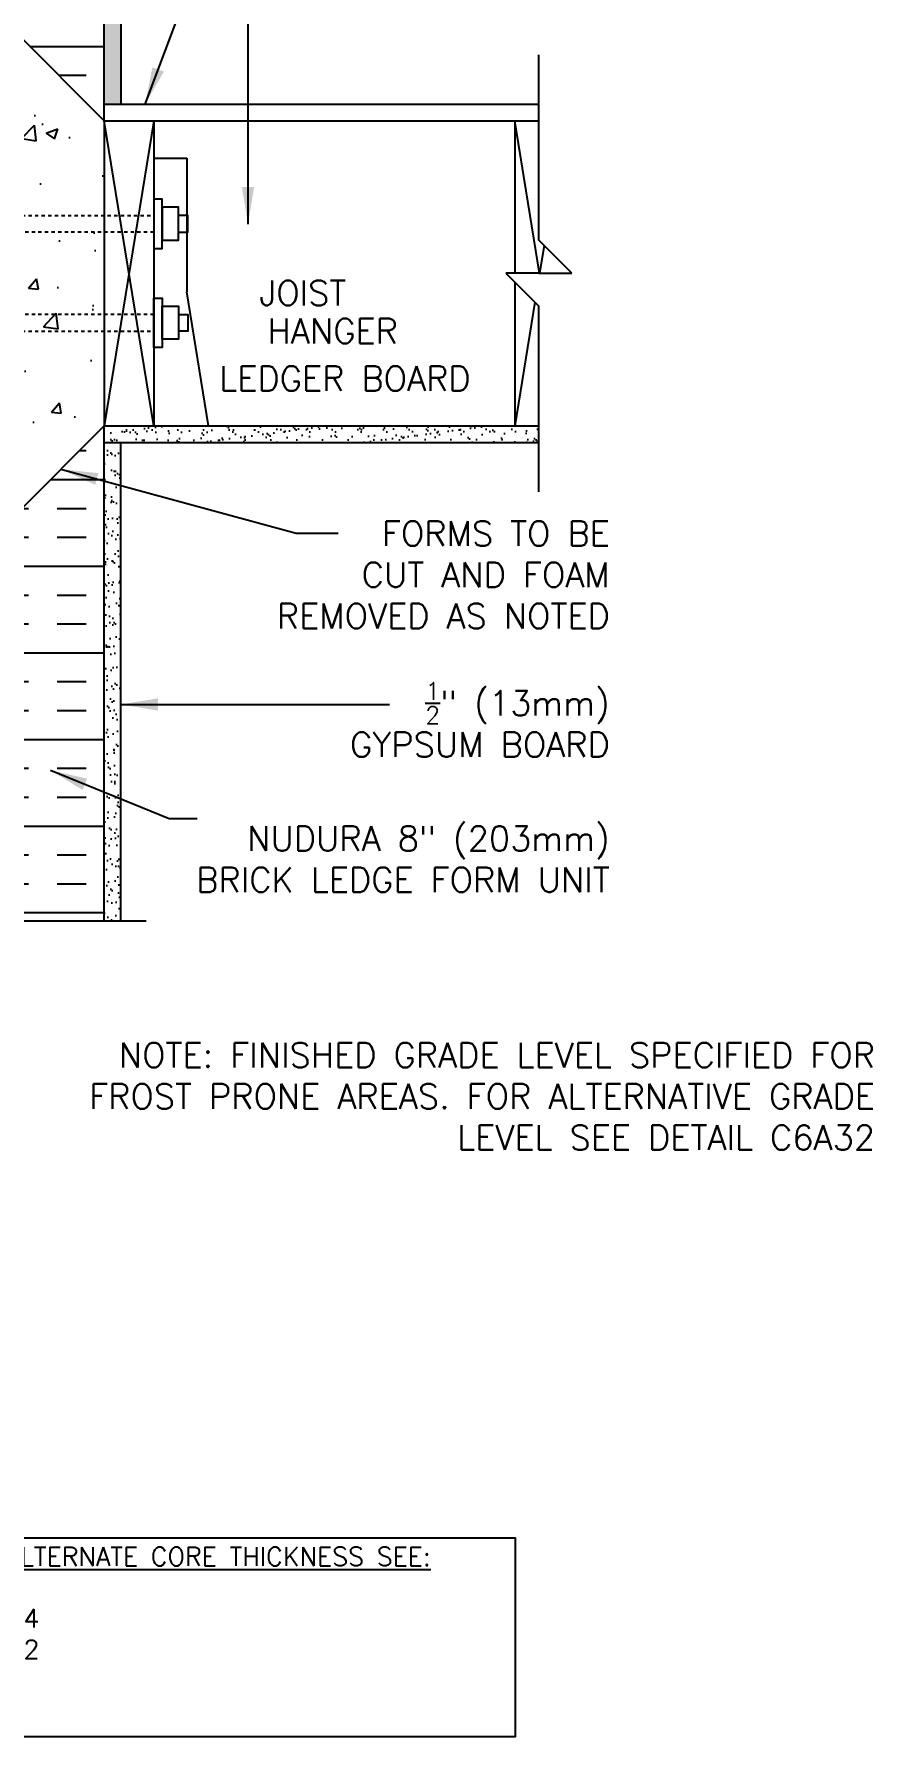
# Model space of a CAD drawing. Header units: inches. Extents: x 34 to 92.2, y -25.1 to 58.5.
# Drawn here: x 65.1 to 90.5, y -25.1 to 26.5 of the extents above; entities that cross this region are included whole.
import ezdxf
from ezdxf.enums import TextEntityAlignment as Align

# ---------------------------------------------------------------- set-up
doc = ezdxf.new("R2010")
doc.units = ezdxf.units.IN
doc.header["$LTSCALE"] = 0.5
doc.header["$MEASUREMENT"] = 0
doc.linetypes.add('HIDDEN2', pattern=[0.1875, 0.125, -0.0625])
for name, color, linetype in [('HATCH', 12, 'Continuous'), ('LINE15', 9, 'Continuous'), ('LINE18', 9, 'Continuous'), ('line25', 2, 'Continuous'), ('LINE50', 5, 'Continuous'), ('LINE9', 9, 'Continuous'), ('TEXT', 4, 'Continuous')]:
    doc.layers.add(name, color=color, linetype=linetype)
doc.styles.add('DIM', font='romans.shx', dxfattribs={"width": 0.7})
doc.styles.add('ROMANS', font='romans.shx', dxfattribs={"height": 1.125})
doc.styles.get("Standard").update_dxf_attribs({"font": 'romans.shx', "height": 1.125})
doc.dimstyles.new('ext_12', dxfattribs={"dimscale": 12, "dimtxt": 0.09375, "dimasz": 0.09375, "dimexe": 0.09375, "dimexo": 0.0625, "dimgap": 0.0625, "dimtad": 1, "dimdec": 1, "dimzin": 3, "dimdsep": 46, "dimlunit": 4, "dimtxsty": 'DIM', "dimcen": 0.09, "dimdle": 0.09375, "dimclrt": 4, "dimadec": 0, "dimazin": 0, "dimtfac": 1, "dimtdec": 1, "dimtmove": 2, "dimatfit": 3, "dimfxl": 1, "dimfrac": 2, "dimtolj": 1, "dimtzin": 0, "dimarcsym": 0})
pattern_1 = [(0, (44.7951, -13.2255), (0, 2.625), []), (0, (44.7951, -12.3505), (0, 2.625), [0.875, -0.875]), (0, (44.7951, -11.4755), (0, 2.625), [0.875, -0.875])]
pattern_2 = [(37.5, (2, 0), (-0.0157483, 0.481706), [0, -0.38, 0, -0.425, 0, -0.40625]), (7.5, (2, 0), (0.442444, 0.7055365), [0, -0.205, 0, -0.3425, 0, -0.13125]), (327.5, (1.6925, 0), (0.7785355, 0.0014148), [0, -0.125, 0, -0.45, 0, -0.5875]), (317.5, (1.6925, 0), (0.7515317, 0.219419), [0, -0.0625, 0, -0.295, 0, -0.3375])]

msp = doc.modelspace()

# ---------------------------------------------------------------- hatches: boundary and pattern name
at = {"layer": 'HATCH'}
h = msp.add_hatch(dxfattribs=at)
h.set_pattern_fill('AR-SAND', color=256, scale=0.25, style=0)
h.set_pattern_definition(pattern_2)
h.paths.add_polyline_path([(67.722, 53.649), (67.222, 53.649), (67.222, 35.649), (67.209, 24.399), (67.722, 24.399)])
h = msp.add_hatch(dxfattribs=at)
h.set_pattern_fill('INSUL', color=256, scale=7, style=0)
h.set_pattern_definition(pattern_1)
h.paths.add_polyline_path([(64.597, 26.524), (67.222, 23.899), (67.222, 35.649), (66.784, 35.649), (66.784, 35.149), (65.284, 35.149), (65.284, 35.649), (64.597, 35.649)])
h = msp.add_hatch(dxfattribs=at)
h.set_pattern_fill('AR-CONC', color=256, scale=0.5, style=0)
h.set_pattern_definition([(50, (-68.8275, -135.99), (3.5863, -0.31376), [0.375, -4.125]), (355, (-68.8275, -135.99), (-0.693757, 3.76096), [0.3, -3.3]), (100.4514, (-68.5287, -136.016), (2.892547, 3.4472), [0.3187, -3.50571]), (46.1842, (-68.8275, -134.99), (5.336205, -0.827595), [0.5625, -6.1875]), (96.6356, (-68.383, -135.059), (4.67331, 4.87059), [0.47805, -5.25856]), (351.1842, (-68.8275, -134.99), (4.67331, 4.8706), [0.45, -4.95]), (21, (-68.3275, -135.24), (2.984535, -2.013094), [0.375, -4.125]), (326, (-68.3275, -135.24), (1.216577, 3.62575), [0.3, -3.3]), (71.4514, (-68.0788, -135.4077), (4.201113, 1.61265), [0.3187, -3.50571]), (37.5, (-68.8275, -135.99), (0.060799, 1.664469), [0, -3.26, 0, -3.35, 0, -3.3125]), (7.5, (-68.8275, -135.99), (1.315348, 1.972059), [0, -1.91, 0, -3.185, 0, -1.2625]), (327.5, (-69.9425, -135.99), (2.669112, -0.112774), [0, -1.25, 0, -3.9, 0, -5.175]), (317.5, (-70.4425, -135.99), (2.91593, 0.500525), [0, -1.625, 0, -2.59, 0, -3.675])])
h.paths.add_polyline_path([(67.222, 21.337), (64.597, 21.337), (64.597, 17.212), (67.222, 17.212)])
h.paths.add_polyline_path([(67.222, 15.774), (67.222, 16.712), (64.597, 16.712), (64.597, 13.149)])
h.paths.add_polyline_path([(64.597, 25.399), (64.597, 21.837), (67.222, 21.837), (67.222, 22.774)])
h = msp.add_hatch(dxfattribs=at)
h.set_pattern_fill('INSUL', color=256, scale=7, style=0)
h.set_pattern_definition(pattern_1)
h.paths.add_polyline_path([(67.222, 14.649), (64.597, 12.024), (64.597, -0.351), (67.222, -0.351)])
h = msp.add_hatch(dxfattribs=at)
h.set_pattern_fill('AR-SAND', color=256, scale=0.25, style=0)
h.set_pattern_definition(pattern_2)
h.paths.add_polyline_path([(67.222, 14.649), (67.222, 14.149), (80.395, 14.149), (80.395, 14.649)])
h = msp.add_hatch(dxfattribs=at)
h.set_pattern_fill('AR-SAND', color=256, scale=0.25, style=0)
h.set_pattern_definition(pattern_2)
h.paths.add_polyline_path([(67.722, 13.838), (67.628, 14.149), (67.222, 14.149), (67.222, -0.351), (67.722, -0.351)])

# ---------------------------------------------------------------- linework, layer by layer
for p, q in [((68.722, 14.649), (67.222, 23.899)), ((68.722, 23.899), (67.222, 14.649)), ((80.412, 19.274), (79.662, 23.899)), ((80.55, 20.12), (80.412, 19.274)), ((80.271, 18.399), (79.662, 14.649)), ((79.668, 14.402), (79.668, 14.402)), ((79.879, 14.267), (79.879, 14.267)), ((79.883, 14.3), (79.883, 14.3))]:
    msp.add_line(p, q, dxfattribs=at)
at = {"layer": 'LINE15', "linetype": 'HIDDEN2'}
for points in [[(68.722, 20.524), (63.222, 20.524, -0.414214), (62.722, 21.024), (62.722, 22.524), (63.222, 22.524), (63.222, 21.124, 0.414214), (63.322, 21.024), (68.722, 21.024)], [(68.722, 18.024), (63.222, 18.024, 0.414214), (62.722, 17.524), (62.722, 16.024), (63.222, 16.024), (63.222, 17.424, -0.414214), (63.322, 17.524), (68.722, 17.524)]]:
    msp.add_lwpolyline(points, format="xyb", dxfattribs=at)
at = {"layer": 'LINE18'}
for points in [[(68.722, 20.024), (68.972, 20.024), (68.972, 21.524), (68.722, 21.524)], [(68.972, 20.274), (69.472, 20.274), (69.472, 21.274), (68.972, 21.274)], [(68.722, 18.524), (68.972, 18.524), (68.972, 17.024), (68.722, 17.024)], [(68.972, 18.274), (69.472, 18.274), (69.472, 17.274), (68.972, 17.274)]]:
    msp.add_lwpolyline(points, close=True, dxfattribs=at)
for points in [[(69.472, 20.524), (69.752, 20.524), (69.752, 21.024), (69.472, 21.024)], [(69.472, 18.024), (69.752, 18.024), (69.752, 17.524), (69.472, 17.524)]]:
    msp.add_lwpolyline(points, dxfattribs=at)
at = {"layer": 'line25'}
for p, q in [((67.222, 23.899), (64.597, 26.524)), ((67.222, 23.899), (67.222, 14.649)), ((67.222, 23.899), (80.395, 23.899)), ((68.722, 23.899), (68.722, 14.649)), ((79.662, 23.899), (79.662, 19.274)), ((79.662, 19.007), (79.662, 14.649)), ((67.222, 14.649), (64.597, 12.024)), ((67.222, 14.649), (80.395, 14.649))]:
    msp.add_line(p, q, dxfattribs=at)
at = {"layer": 'LINE50'}
for p, q in [((67.222, 23.899), (67.222, 35.649)), ((67.222, -0.351), (67.222, 14.649))]:
    msp.add_line(p, q, dxfattribs=at)
at = {"layer": 'LINE9'}
for p, q in [((67.722, 53.674), (67.722, 24.399)), ((80.395, 20.274), (80.395, 25.899)), ((67.222, 24.399), (80.395, 24.399)), ((68.722, 22.768), (69.722, 22.768)), ((69.722, 22.768), (69.722, 18.708)), ((81.395, 19.274), (80.395, 20.274)), ((81.395, 19.274), (80.395, 20.274)), ((80.395, 19.274), (79.395, 19.274)), ((79.395, 19.274), (80.395, 18.274)), ((79.395, 19.274), (80.395, 18.274)), ((80.395, 19.274), (79.395, 19.274)), ((80.395, 19.274), (81.395, 19.274)), ((80.395, 19.274), (81.395, 19.274)), ((70.38, 14.649), (69.722, 18.708)), ((80.395, 12.649), (80.395, 18.274)), ((67.222, 14.149), (80.395, 14.149)), ((67.722, -0.351), (67.722, 14.149)), ((61.566, -0.351), (68.492, -0.351))]:
    msp.add_line(p, q, dxfattribs=at)
at = {"layer": 'TEXT'}
for points in [[(69.722, 18.708, 0, 0.36, 0), (70.802, 18.708, 0, 0, 0), (71.968, 18.708, 0, 0, 0)], [(67.972, 16.103, 0, 0.36, 0), (69.052, 16.103, 0, 0, 0), (70.899, 16.103, 0, 0, 0)], [(67.972, 16.103, 0, 0.36, 0), (69.052, 16.103, 0, 0, 0), (70.899, 16.103, 0, 0, 0)]]:
    msp.add_lwpolyline(points, format="xyseb", dxfattribs=at)
msp.add_lwpolyline([(62.012, -19.04), (79.672, -19.04), (79.672, -25.078), (62.012, -25.078)], dxfattribs=at)

# ---------------------------------------------------------------- texts
at = {"layer": 'TEXT', "style": 'ROMANS'}
for s, p in [(' JOIST ', (71.406, 18.677)), ('HANGER', (72.168, 17.526)), (' LEDGER BOARD', (70.193, 16.086)), (' LEDGER BOARD', (70.193, 16.086))]:
    msp.add_text(s, height=0.75, dxfattribs=at).set_placement(p, align=Align.MIDDLE_LEFT)
at = {"layer": 'TEXT', "char_height": 0.75, "attachment_point": 6, "style": 'ROMANS'}
for s, insert, width in [('FORMS TO BE \\PCUT AND FOAM REMOVED AS NOTED', (82.543, 10.14), 11.43486), ('\\A1;{\\H0.7x;\\S1/2;}" (13mm) GYPSUM BOARD', (82.543, 5.749), 9.46328), ('NUDURA 8" (203mm) BRICK LEDGE FORM UNIT', (82.543, 1.522), 14.1509), ('\\A1;NOTE: FINISHED GRADE LEVEL SPECIFIED FOR FROST PRONE AREAS. FOR ALTERNATIVE GRADE LEVEL SEE DETAIL C6A32', (90.58, -5.665), 27.2137)]:
    msp.add_mtext(s, dxfattribs=dict(at, insert=insert, width=width))
at = {"layer": 'TEXT', "insert": (62.387, -21.016), "char_height": 0.5625, "width": 23.33295, "attachment_point": 4}
msp.add_mtext('{\\LFOR ALTERNATE CORE THICKNESS SEE:\\P}C6A08\\PC10A04\\PC12A02', dxfattribs=at)

# ---------------------------------------------------------------- leaders
at = {"layer": 'TEXT'}
for points in [[(68.459, 24.399), (71.668, 32.954), (75.614, 32.954)], [(71.578, 20.76), (71.578, 27.038), (74.47, 27.038)], [(65.909, 13.337), (73.035, 11.399), (74.307, 11.399)], [(67.722, 6.209), (75.861, 6.209)], [(65.59, 4.215), (69.186, 2.749), (70.04, 2.749)]]:
    msp.add_leader(points, dimstyle='ext_12', override={"dimgap": 0.0625, "dimtad": 0}, dxfattribs=at)

doc.saveas('drawing.dxf')
